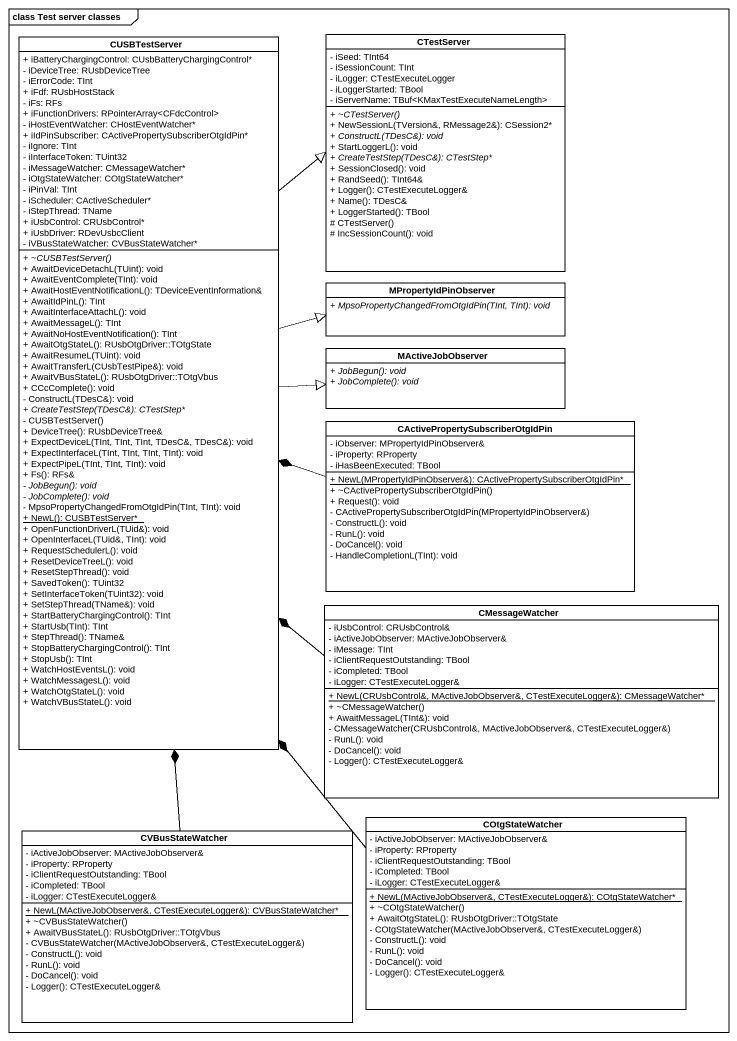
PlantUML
@startuml
mainframe class Test server classes
hide circle
hide empty members
skinparam classAttributeIconSize 0
class CTestServer {
  - iSeed: TInt64
  - iSessionCount: TInt
  - iLogger: CTestExecuteLogger
  - iLoggerStarted: TBool
  - iServerName: TBuf<KMaxTestExecuteNameLength>
  {abstract} + ~CTestServer()
  + NewSessionL(TVersion&, RMessage2&): CSession2*
  {abstract} + ConstructL(TDesC&): void
  + StartLoggerL(): void
  {abstract} + CreateTestStep(TDesC&): CTestStep*
  + SessionClosed(): void
  + RandSeed(): TInt64&
  + Logger(): CTestExecuteLogger&
  + Name(): TDesC&
  + LoggerStarted(): TBool
  # CTestServer()
  # IncSessionCount(): void
}
class CUSBTestServer {
  + iBatteryChargingControl: CUsbBatteryChargingControl*
  - iDeviceTree: RUsbDeviceTree
  - iErrorCode: TInt
  + iFdf: RUsbHostStack
  - iFs: RFs
  + iFunctionDrivers: RPointerArray<CFdcControl>
  - iHostEventWatcher: CHostEventWatcher*
  + iIdPinSubscriber: CActivePropertySubscriberOtgIdPin*
  - iIgnore: TInt
  - iInterfaceToken: TUint32
  - iMessageWatcher: CMessageWatcher*
  - iOtgStateWatcher: COtgStateWatcher*
  - iPinVal: TInt
  - iScheduler: CActiveScheduler*
  - iStepThread: TName
  + iUsbControl: CRUsbControl*
  + iUsbDriver: RDevUsbcClient
  - iVBusStateWatcher: CVBusStateWatcher*
  {abstract} + ~CUSBTestServer()
  + AwaitDeviceDetachL(TUint): void
  + AwaitEventComplete(TInt): void
  + AwaitHostEventNotificationL(): TDeviceEventInformation&
  + AwaitIdPinL(): TInt
  + AwaitInterfaceAttachL(): void
  + AwaitMessageL(): TInt
  + AwaitNoHostEventNotification(): TInt
  + AwaitOtgStateL(): RUsbOtgDriver::TOtgState
  + AwaitResumeL(TUint): void
  + AwaitTransferL(CUsbTestPipe&): void
  + AwaitVBusStateL(): RUsbOtgDriver::TOtgVbus
  + CCcComplete(): void
  - ConstructL(TDesC&): void
  {abstract} + CreateTestStep(TDesC&): CTestStep*
  - CUSBTestServer()
  + DeviceTree(): RUsbDeviceTree&
  + ExpectDeviceL(TInt, TInt, TInt, TDesC&, TDesC&): void
  + ExpectInterfaceL(TInt, TInt, TInt, TInt): void
  + ExpectPipeL(TInt, TInt, TInt): void
  + Fs(): RFs&
  {abstract} - JobBegun(): void
  {abstract} - JobComplete(): void
  - MpsoPropertyChangedFromOtgIdPin(TInt, TInt): void
  {static} + NewL(): CUSBTestServer*
  + OpenFunctionDriverL(TUid&): void
  + OpenInterfaceL(TUid&, TInt): void
  + RequestSchedulerL(): void
  + ResetDeviceTreeL(): void
  + ResetStepThread(): void
  + SavedToken(): TUint32
  + SetInterfaceToken(TUint32): void
  + SetStepThread(TName&): void
  + StartBatteryChargingControl(): TInt
  + StartUsb(TInt): TInt
  + StepThread(): TName&
  + StopBatteryChargingControl(): TInt
  + StopUsb(): TInt
  + WatchHostEventsL(): void
  + WatchMessagesL(): void
  + WatchOtgStateL(): void
  + WatchVBusStateL(): void
}
class MPropertyIdPinObserver {
  {abstract} + MpsoPropertyChangedFromOtgIdPin(TInt, TInt): void
}
class MActiveJobObserver {
  {abstract} + JobBegun(): void
  {abstract} + JobComplete(): void
}
class "CActivePropertySubscriberOtgIdPin" as CActivePropertySubscriberOtg {
  - iObserver: MPropertyIdPinObserver&
  - iProperty: RProperty
  - iHasBeenExecuted: TBool
  {static} + NewL(MPropertyIdPinObserver&): CActivePropertySubscriberOtgIdPin*
  + ~CActivePropertySubscriberOtgIdPin()
  + Request(): void
  - CActivePropertySubscriberOtgIdPin(MPropertyIdPinObserver&)
  - ConstructL(): void
  - RunL(): void
  - DoCancel(): void
  - HandleCompletionL(TInt): void
}
class CMessageWatcher {
  - iUsbControl: CRUsbControl&
  - iActiveJobObserver: MActiveJobObserver&
  - iMessage: TInt
  - iClientRequestOutstanding: TBool
  - iCompleted: TBool
  - iLogger: CTestExecuteLogger&
  {static} + NewL(CRUsbControl&, MActiveJobObserver&, CTestExecuteLogger&): CMessageWatcher*
  + ~CMessageWatcher()
  + AwaitMessageL(TInt&): void
  - CMessageWatcher(CRUsbControl&, MActiveJobObserver&, CTestExecuteLogger&)
  - RunL(): void
  - DoCancel(): void
  - Logger(): CTestExecuteLogger&
}
class CVBusStateWatcher {
  - iActiveJobObserver: MActiveJobObserver&
  - iProperty: RProperty
  - iClientRequestOutstanding: TBool
  - iCompleted: TBool
  - iLogger: CTestExecuteLogger&
  {static} + NewL(MActiveJobObserver&, CTestExecuteLogger&): CVBusStateWatcher*
  + ~CVBusStateWatcher()
  + AwaitVBusStateL(): RUsbOtgDriver::TOtgVbus
  - CVBusStateWatcher(MActiveJobObserver&, CTestExecuteLogger&)
  - ConstructL(): void
  - RunL(): void
  - DoCancel(): void
  - Logger(): CTestExecuteLogger&
}
class COtgStateWatcher {
  - iActiveJobObserver: MActiveJobObserver&
  - iProperty: RProperty
  - iClientRequestOutstanding: TBool
  - iCompleted: TBool
  - iLogger: CTestExecuteLogger&
  {static} + NewL(MActiveJobObserver&, CTestExecuteLogger&): COtgStateWatcher*
  + ~COtgStateWatcher()
  + AwaitOtgStateL(): RUsbOtgDriver::TOtgState
  - COtgStateWatcher(MActiveJobObserver&, CTestExecuteLogger&)
  - ConstructL(): void
  - RunL(): void
  - DoCancel(): void
  - Logger(): CTestExecuteLogger&
}
CUSBTestServer -up-|> CTestServer
CUSBTestServer -right-|> MPropertyIdPinObserver
CUSBTestServer -right-|> MActiveJobObserver
CActivePropertySubscriberOtg -left-* CUSBTestServer
CMessageWatcher -up-* CUSBTestServer
CVBusStateWatcher -up-* CUSBTestServer
COtgStateWatcher -up-* CUSBTestServer
@enduml
